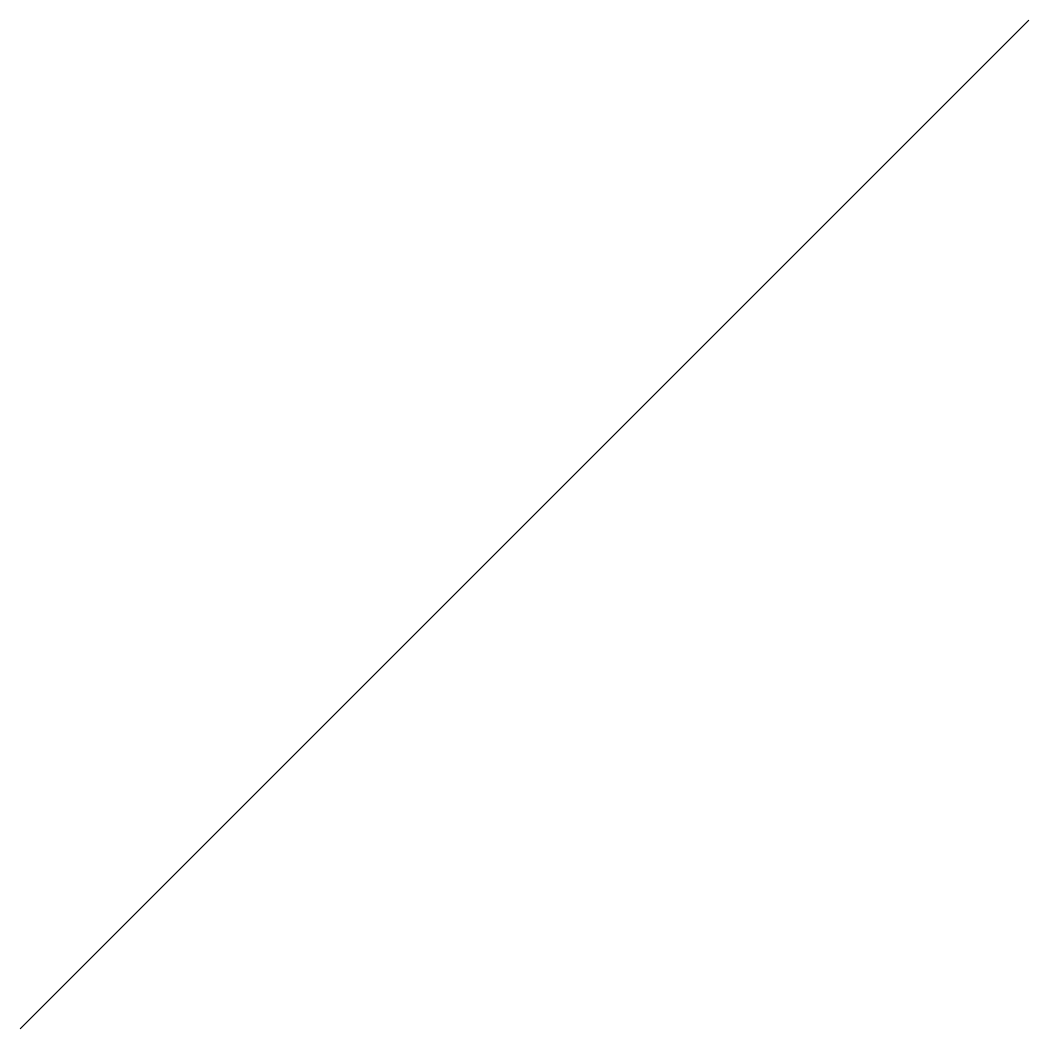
# Model space of a CAD drawing. Header units: millimetres. Extents: x 0 to 500, y 0 to 500.
import ezdxf

# ---------------------------------------------------------------- set-up
doc = ezdxf.new("R2010")
doc.units = ezdxf.units.MM
doc.layers.add('Line', color=7, linetype='CONTINUOUS')

msp = doc.modelspace()

# ---------------------------------------------------------------- linework, layer by layer
at = {"layer": 'Line'}
msp.add_line((0, 0), (500, 500), dxfattribs=at)

doc.saveas('drawing.dxf')
